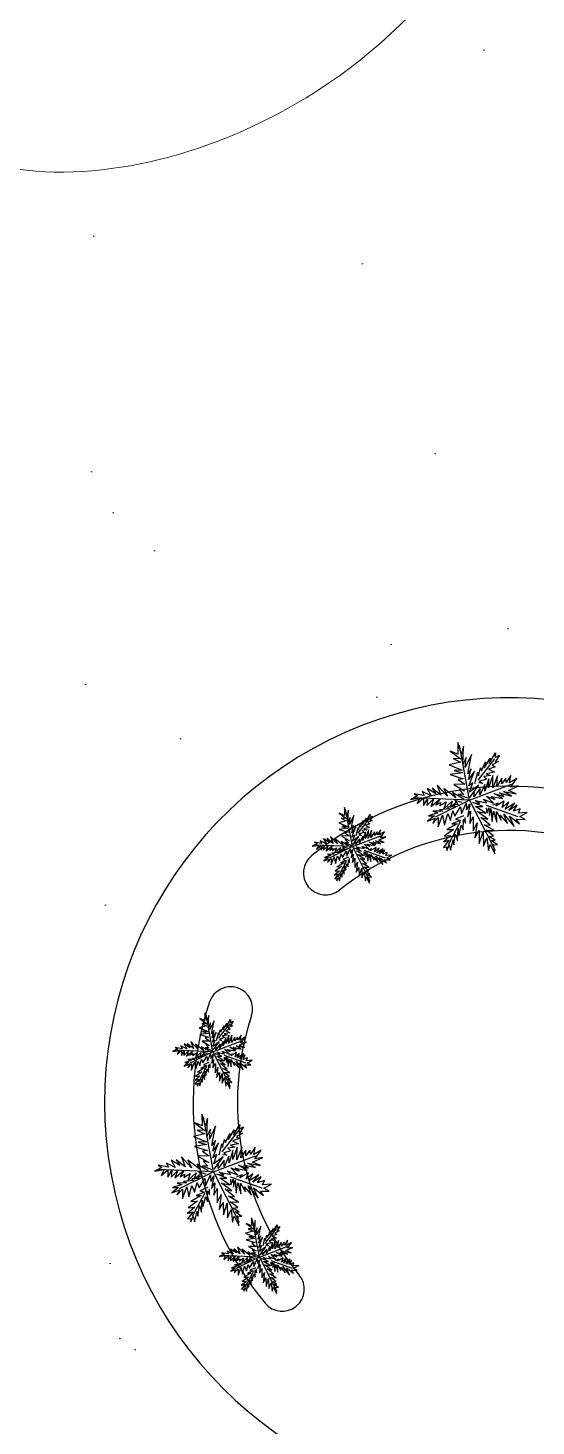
# Model space of a CAD drawing. Header units: millimetres. Extents: x 185 to 501, y 106 to 528.
# Drawn here: x 321.46 to 327.2, y 217.6 to 233.4 of the extents above; entities that cross this region are included whole.
import ezdxf

# ---------------------------------------------------------------- set-up
doc = ezdxf.new("R2010")
doc.units = ezdxf.units.MM
for name, color, linetype in [('arboles', 84, 'Continuous'), ('arena playa', 253, 'Continuous'), ('MUEBLES', 33, 'Continuous')]:
    doc.layers.add(name, color=color, linetype=linetype)
doc.layers.add('Paredes', color=141, linetype='Continuous', lineweight=9)

msp = doc.modelspace()

# ---------------------------------------------------------------- hatches: boundary and pattern name
at = {"layer": 'Paredes'}
h = msp.add_hatch(dxfattribs=at)
h.set_pattern_fill('AR-SAND', color=256, scale=0.1, style=0)
h.set_pattern_definition([(37.5, (-2162.957, 17.1855), (-0.160003, 4.8941324), [0, -3.8608, 0, -4.318, 0, -4.1275]), (7.5, (-2162.957, 17.1855), (4.495233, 7.168251), [0, -2.0828, 0, -3.4798, 0, -1.3335]), (327.5, (-2166.081, 17.1855), (7.909924, 0.014372), [0, -1.27, 0, -4.572, 0, -5.969]), (317.5, (-2166.081, 17.1855), (7.635565, 2.229293), [0, -0.635, 0, -2.9972, 0, -3.429])])
edge = h.paths.add_edge_path()
edge.add_spline(control_points=[(329.163, 209.759), (329.769, 209.758), (331.679, 209.374), (333.188, 205.317), (334.541, 200.963), (333.991, 195.497), (329.105, 192.643), (330.18, 186.77), (334.028, 181.379), (341.571, 182.837), (347.715, 185.41), (350.943, 192.267), (345.013, 196.362), (341.002, 201.852), (340.823, 209.281), (344.738, 211.852), (349.254, 210.173), (352.059, 203.967), (357.894, 206.923), (359.013, 211.66), (358.772, 215.872), (357.263, 219.898), (353.753, 220.348), (352.079, 225.331), (353.828, 231.651), (358.644, 231.789), (361.226, 231.902), (363.18, 233.645), (366.499, 235.216), (366.131, 239.585), (363.726, 244.777), (361.783, 252.598), (355.323, 252.096), (350.842, 251.157), (351.678, 246.816), (352.206, 242.343), (349.289, 237.742), (345.789, 237.071), (344.999, 237.127)], knot_values=[126.800992, 126.800992, 126.800992, 126.800992, 128.552041, 132.302534, 138.232433, 143.028847, 147.14407, 153.309299, 157.961529, 165.761725, 172.843208, 178.590264, 183.713167, 191.652281, 199.550118, 202.153336, 203.993395, 213.278166, 216.611939, 220.52306, 227.040192, 229.640637, 232.242468, 236.304441, 243.607556, 247.723547, 249.600713, 251.118572, 255.427198, 259.388599, 262.330603, 273.582082, 276.727203, 281.527369, 283.853486, 288.505719, 295.449959, 297.74183, 297.74183, 297.74183, 297.74183], degree=3, periodic=0)
edge.add_line((344.999, 237.127), (343.657, 237.512))
edge.add_spline(control_points=[(343.657, 237.512), (343.591, 237.551), (342.465, 238.286), (341.526, 242.294), (343.136, 246.067), (341.978, 251.035), (337.528, 250.743), (334.813, 248.747), (331.956, 245.751), (327.658, 248.749), (327.085, 252.781), (324.994, 256.53), (321.298, 257.351), (317.727, 255.69), (314.381, 252.642), (313.89, 246.209), (319.216, 245.896), (323.552, 245.976), (327.203, 241.87), (328.145, 236.119), (324.858, 232.176), (320.085, 231.24), (317.483, 235.427), (312.581, 235.845), (308.455, 231.987), (311.862, 228.592), (312.568, 224.628), (312.107, 220.627), (308.67, 217.752), (310.827, 212.931), (312.025, 208.248), (314.954, 207.066), (315.627, 206.878)], knot_values=[2.907855, 2.907855, 2.907855, 2.907855, 3.150612, 7.195867, 12.953348, 16.263104, 19.888382, 23.642714, 27.036791, 30.428875, 36.324389, 39.357134, 42.52297, 46.572713, 50.687936, 56.155626, 60.647938, 63.940117, 69.206529, 75.27202, 79.883863, 83.277941, 88.074352, 92.521984, 96.637211, 101.065548, 104.030498, 108.826912, 112.507027, 115.471977, 123.273315, 125.37104, 125.37104, 125.37104, 125.37104], degree=3, periodic=0)
edge.add_spline(control_points=[(315.627, 206.878), (315.799, 206.792), (316.265, 206.559), (316.994, 206.463), (317.798, 206.497), (318.574, 206.523), (319.583, 206.096), (320.582, 205.804), (321.63, 205.921), (322.302, 206.143), (322.76, 206.317), (322.932, 206.382)], knot_values=[0, 0, 0, 0, 0.574846, 1.559232, 2.150533, 3.003289, 3.84311, 5.407574, 6.052016, 6.972857, 7.523573, 7.523573, 7.523573, 7.523573], degree=3, periodic=0)
edge.add_spline(control_points=[(322.932, 206.382), (322.933, 206.383), (324.004, 207.066), (325.387, 208.484), (327.149, 209.374), (327.787, 209.559)], knot_values=[299.106215, 299.106215, 299.106215, 299.106215, 299.110488, 302.953821, 304.929743, 304.929743, 304.929743, 304.929743], degree=3, periodic=0)
edge.add_line((327.787, 209.559), (329.163, 209.759))
h.paths.add_polyline_path([(328.219, 216.885), (326.843, 216.69, -1.682486), (330.764, 223.697), (331.32, 222.412, -0.402923)], flags=16)
h.paths.add_polyline_path([(336.161, 223.833), (335.751, 225.161, -0.49838), (342.828, 233.073), (344.194, 232.813, -1.570148)], flags=16)

# ---------------------------------------------------------------- linework, layer by layer
at = {"layer": 'arboles', "linetype": 'Continuous'}
for p, q in [((326.447, 224.675), (326.334, 225.295)), ((326.544, 224.899), (326.732, 225.141)), ((326.447, 224.675), (326.92, 224.856)), ((326.447, 224.675), (325.818, 224.702)), ((326.447, 224.675), (326.06, 224.482)), ((326.447, 224.675), (326.737, 224.104)), ((326.636, 224.618), (326.992, 224.491)), ((325.124, 224.149), (325.048, 224.571)), ((325.191, 224.302), (325.319, 224.466)), ((326.342, 224.429), (326.207, 224.171)), ((325.124, 224.149), (325.447, 224.272)), ((325.124, 224.149), (324.696, 224.167)), ((325.124, 224.149), (324.861, 224.017)), ((325.124, 224.149), (325.322, 223.76)), ((325.253, 224.11), (325.495, 224.024)), ((325.053, 223.981), (324.961, 223.806)), ((323.548, 221.831), (323.472, 222.253)), ((323.614, 221.984), (323.743, 222.148)), ((323.548, 221.831), (323.871, 221.954)), ((323.548, 221.831), (323.12, 221.849)), ((323.548, 221.831), (323.285, 221.7)), ((323.548, 221.831), (323.746, 221.442)), ((323.677, 221.792), (323.919, 221.706)), ((323.477, 221.664), (323.385, 221.488)), ((323.557, 220.477), (323.445, 221.097)), ((323.654, 220.701), (323.843, 220.943)), ((323.557, 220.477), (324.031, 220.657)), ((323.557, 220.477), (322.928, 220.503)), ((323.557, 220.477), (323.17, 220.283)), ((323.557, 220.477), (323.847, 219.905)), ((323.746, 220.42), (324.102, 220.293)), ((323.453, 220.231), (323.317, 219.972)), ((324.074, 219.513), (323.997, 219.935)), ((324.14, 219.666), (324.268, 219.83)), ((324.074, 219.513), (323.645, 219.531)), ((324.074, 219.513), (324.396, 219.636)), ((324.074, 219.513), (323.81, 219.382)), ((324.074, 219.513), (324.271, 219.124)), ((324.203, 219.475), (324.445, 219.388)), ((324.003, 219.346), (323.91, 219.17))]:
    msp.add_line(p, q, dxfattribs=at)
at = {"layer": 'arboles', "linetype": 'Continuous', "flags": 128}
for points in [[(326.452, 224.705), (326.554, 224.842), (326.448, 224.766), (326.485, 224.868), (326.439, 224.834), (326.502, 225.002), (326.437, 224.906), (326.467, 225.027), (326.427, 224.971), (326.47, 225.189), (326.399, 225.044), (326.411, 225.157), (326.371, 225.077), (326.379, 225.279), (326.355, 225.193), (326.315, 225.324), (326.317, 225.194), (326.229, 225.229), (326.349, 225.14), (326.262, 225.146), (326.344, 225.104), (326.219, 225.073), (326.366, 225.011), (326.274, 225.01), (326.367, 224.981), (326.229, 224.962), (326.377, 224.916), (326.32, 224.906), (326.394, 224.853), (326.269, 224.851), (326.392, 224.78), (326.329, 224.795), (326.382, 224.739), (326.321, 224.743), (326.423, 224.7)], [(326.508, 224.862), (326.54, 224.989), (326.548, 224.949), (326.57, 225.039), (326.582, 225.006), (326.629, 225.108), (326.617, 225.04), (326.68, 225.149), (326.67, 225.089), (326.741, 225.209), (326.736, 225.157), (326.785, 225.182), (326.736, 225.102), (326.775, 225.109), (326.704, 225.073), (326.736, 225.051), (326.662, 225.024), (326.729, 224.991), (326.636, 224.973), (326.685, 224.953), (326.609, 224.942), (326.642, 224.912), (326.56, 224.887), (326.597, 224.861), (326.552, 224.868)], [(326.364, 224.649), (326.281, 224.669), (326.321, 224.625), (326.268, 224.618), (326.293, 224.599), (326.199, 224.593), (326.22, 224.576), (326.109, 224.566), (326.142, 224.55), (326.034, 224.548), (326.088, 224.529), (325.983, 224.498), (326.05, 224.497), (325.973, 224.438), (326.06, 224.47), (326.032, 224.41), (326.095, 224.478), (326.095, 224.373), (326.144, 224.503), (326.166, 224.393), (326.203, 224.522), (326.232, 224.443), (326.26, 224.553), (326.283, 224.493), (326.347, 224.599), (326.356, 224.518), (326.411, 224.64), (326.414, 224.565), (326.45, 224.63), (326.424, 224.487), (326.459, 224.549), (326.449, 224.411), (326.489, 224.484), (326.488, 224.329), (326.532, 224.418), (326.509, 224.249), (326.555, 224.33), (326.557, 224.186), (326.602, 224.318), (326.604, 224.155), (326.644, 224.249), (326.662, 224.106), (326.679, 224.172), (326.732, 224.069), (326.72, 224.175), (326.765, 224.169), (326.691, 224.22), (326.737, 224.222), (326.664, 224.265), (326.72, 224.271), (326.635, 224.334), (326.727, 224.333), (326.613, 224.397), (326.682, 224.39), (326.576, 224.479), (326.654, 224.459), (326.534, 224.547), (326.63, 224.528), (326.515, 224.603), (326.597, 224.602), (326.484, 224.648), (326.562, 224.637), (326.511, 224.669), (326.643, 224.645), (326.602, 224.684), (326.717, 224.639), (326.639, 224.718), (326.735, 224.68), (326.69, 224.716), (326.825, 224.691), (326.726, 224.75), (326.836, 224.714), (326.787, 224.755), (326.92, 224.721), (326.832, 224.773), (326.976, 224.745), (326.886, 224.784), (327.002, 224.835), (326.912, 224.82), (326.982, 224.919), (326.899, 224.869), (326.915, 224.952), (326.863, 224.874), (326.858, 224.921), (326.812, 224.857), (326.812, 224.921), (326.755, 224.83), (326.765, 224.949), (326.709, 224.812), (326.712, 224.954), (326.663, 224.812), (326.664, 224.915), (326.621, 224.776), (326.619, 224.851), (326.564, 224.732), (326.566, 224.807), (326.497, 224.711), (326.504, 224.76)], [(326.385, 224.685), (326.257, 224.759), (326.293, 224.699), (326.157, 224.804), (326.198, 224.72), (326.083, 224.844), (326.125, 224.73), (326.024, 224.809), (326.066, 224.745), (325.968, 224.805), (326.015, 224.723), (325.914, 224.773), (325.937, 224.726), (325.821, 224.747), (325.861, 224.724), (325.78, 224.682), (325.888, 224.701), (325.855, 224.633), (325.929, 224.695), (325.929, 224.615), (325.973, 224.687), (325.967, 224.615), (326.045, 224.691), (326.01, 224.604), (326.111, 224.687), (326.068, 224.618), (326.121, 224.647), (326.112, 224.612), (326.182, 224.656), (326.157, 224.576), (326.25, 224.664), (326.229, 224.594), (326.291, 224.646)], [(325.128, 224.17), (325.198, 224.263), (325.125, 224.211), (325.151, 224.28), (325.119, 224.257), (325.162, 224.371), (325.118, 224.306), (325.138, 224.388), (325.111, 224.35), (325.14, 224.499), (325.092, 224.4), (325.1, 224.477), (325.073, 224.423), (325.079, 224.56), (325.062, 224.501), (325.035, 224.591), (325.036, 224.502), (324.976, 224.526), (325.058, 224.465), (324.999, 224.469), (325.054, 224.441), (324.97, 224.419), (325.07, 224.378), (325.007, 224.377), (325.07, 224.357), (324.976, 224.344), (325.077, 224.313), (325.038, 224.306), (325.089, 224.27), (325.003, 224.269), (325.087, 224.22), (325.044, 224.231), (325.081, 224.193), (325.039, 224.195), (325.108, 224.166)], [(326.637, 224.589), (326.643, 224.528), (326.666, 224.589), (326.672, 224.501), (326.688, 224.579), (326.702, 224.434), (326.719, 224.551), (326.754, 224.426), (326.751, 224.547), (326.806, 224.449), (326.795, 224.506), (326.877, 224.412), (326.836, 224.517), (326.95, 224.377), (326.897, 224.494), (327.012, 224.408), (326.975, 224.458), (327.075, 224.457), (327.016, 224.489), (327.1, 224.535), (327.001, 224.527), (327.021, 224.576), (326.944, 224.549), (326.986, 224.618), (326.892, 224.558), (326.959, 224.641), (326.85, 224.573), (326.89, 224.65), (326.816, 224.59), (326.839, 224.663), (326.745, 224.607), (326.771, 224.639), (326.706, 224.617)], [(325.166, 224.276), (325.188, 224.363), (325.193, 224.335), (325.209, 224.396), (325.217, 224.374), (325.248, 224.444), (325.24, 224.398), (325.283, 224.472), (325.277, 224.431), (325.325, 224.513), (325.322, 224.477), (325.355, 224.494), (325.321, 224.44), (325.348, 224.444), (325.299, 224.42), (325.322, 224.405), (325.271, 224.386), (325.317, 224.364), (325.253, 224.352), (325.287, 224.338), (325.235, 224.331), (325.258, 224.31), (325.202, 224.293), (325.227, 224.276), (325.196, 224.28)], [(326.381, 224.498), (326.29, 224.459), (326.346, 224.445), (326.249, 224.406), (326.307, 224.408), (326.19, 224.341), (326.266, 224.343), (326.16, 224.266), (326.233, 224.276), (326.153, 224.204), (326.215, 224.223), (326.153, 224.141), (326.187, 224.146), (326.191, 224.107), (326.218, 224.168), (326.233, 224.11), (326.262, 224.227), (326.269, 224.171), (326.286, 224.292), (326.311, 224.219), (326.319, 224.355), (326.33, 224.281), (326.354, 224.392), (326.377, 224.34), (326.38, 224.461), (326.401, 224.414), (326.4, 224.477)], [(325.082, 224.155), (324.996, 224.206), (325.02, 224.165), (324.927, 224.237), (324.955, 224.179), (324.877, 224.264), (324.906, 224.186), (324.836, 224.24), (324.866, 224.196), (324.799, 224.238), (324.831, 224.182), (324.762, 224.215), (324.777, 224.184), (324.698, 224.198), (324.726, 224.182), (324.67, 224.153), (324.744, 224.166), (324.721, 224.121), (324.772, 224.163), (324.772, 224.108), (324.802, 224.157), (324.798, 224.108), (324.851, 224.16), (324.827, 224.101), (324.896, 224.157), (324.866, 224.11), (324.903, 224.13), (324.897, 224.106), (324.944, 224.136), (324.927, 224.081), (324.991, 224.141), (324.976, 224.094), (325.019, 224.129)], [(325.068, 224.131), (325.012, 224.145), (325.039, 224.115), (325.003, 224.11), (325.02, 224.097), (324.956, 224.093), (324.97, 224.082), (324.894, 224.075), (324.917, 224.064), (324.843, 224.062), (324.88, 224.049), (324.809, 224.028), (324.855, 224.028), (324.802, 223.987), (324.861, 224.009), (324.842, 223.968), (324.885, 224.015), (324.885, 223.943), (324.918, 224.032), (324.933, 223.957), (324.958, 224.044), (324.979, 223.991), (324.997, 224.066), (325.013, 224.025), (325.057, 224.097), (325.063, 224.042), (325.1, 224.125), (325.102, 224.074), (325.127, 224.118), (325.109, 224.021), (325.133, 224.063), (325.126, 223.969), (325.153, 224.019), (325.152, 223.913), (325.182, 223.974), (325.167, 223.859), (325.198, 223.914), (325.2, 223.816), (325.23, 223.906), (325.231, 223.795), (325.258, 223.859), (325.271, 223.762), (325.282, 223.807), (325.318, 223.736), (325.311, 223.809), (325.341, 223.804), (325.29, 223.839), (325.322, 223.84), (325.272, 223.87), (325.31, 223.874), (325.253, 223.917), (325.315, 223.916), (325.238, 223.96), (325.285, 223.955), (325.213, 224.015), (325.265, 224.002), (325.184, 224.062), (325.249, 224.049), (325.171, 224.1), (325.227, 224.099), (325.15, 224.131), (325.203, 224.123), (325.168, 224.145), (325.258, 224.128), (325.23, 224.155), (325.308, 224.124), (325.256, 224.178), (325.321, 224.153), (325.29, 224.177), (325.382, 224.16), (325.315, 224.2), (325.389, 224.176), (325.356, 224.203), (325.446, 224.18), (325.387, 224.215), (325.485, 224.196), (325.424, 224.223), (325.503, 224.258), (325.441, 224.248), (325.489, 224.315), (325.432, 224.281), (325.443, 224.338), (325.407, 224.284), (325.404, 224.316), (325.373, 224.273), (325.373, 224.316), (325.334, 224.254), (325.341, 224.335), (325.303, 224.242), (325.305, 224.339), (325.272, 224.242), (325.273, 224.312), (325.243, 224.218), (325.242, 224.269), (325.204, 224.187), (325.206, 224.238), (325.158, 224.173), (325.163, 224.207)], [(325.254, 224.09), (325.258, 224.049), (325.274, 224.091), (325.278, 224.03), (325.289, 224.083), (325.298, 223.985), (325.31, 224.065), (325.333, 223.98), (325.332, 224.062), (325.369, 223.995), (325.362, 224.034), (325.417, 223.97), (325.389, 224.042), (325.467, 223.946), (325.431, 224.025), (325.509, 223.967), (325.484, 224.001), (325.552, 224.001), (325.512, 224.022), (325.569, 224.054), (325.502, 224.048), (325.516, 224.081), (325.463, 224.063), (325.491, 224.11), (325.427, 224.069), (325.473, 224.126), (325.399, 224.079), (325.426, 224.132), (325.376, 224.091), (325.392, 224.14), (325.327, 224.103), (325.345, 224.124), (325.301, 224.109)], [(325.08, 224.029), (325.018, 224.002), (325.056, 223.992), (324.99, 223.966), (325.03, 223.967), (324.95, 223.921), (325.002, 223.923), (324.929, 223.871), (324.979, 223.877), (324.924, 223.828), (324.967, 223.841), (324.925, 223.786), (324.948, 223.789), (324.95, 223.762), (324.969, 223.804), (324.979, 223.764), (324.999, 223.844), (325.004, 223.806), (325.015, 223.888), (325.032, 223.838), (325.037, 223.931), (325.045, 223.881), (325.061, 223.956), (325.077, 223.921), (325.079, 224.003), (325.093, 223.971), (325.093, 224.014)], [(323.552, 221.852), (323.621, 221.945), (323.549, 221.893), (323.574, 221.962), (323.543, 221.939), (323.586, 222.053), (323.542, 221.988), (323.562, 222.071), (323.535, 222.033), (323.564, 222.181), (323.516, 222.082), (323.524, 222.159), (323.497, 222.105), (323.502, 222.242), (323.486, 222.184), (323.459, 222.273), (323.46, 222.184), (323.4, 222.208), (323.482, 222.148), (323.423, 222.151), (323.478, 222.123), (323.393, 222.102), (323.494, 222.06), (323.431, 222.059), (323.494, 222.04), (323.4, 222.026), (323.501, 221.995), (323.462, 221.988), (323.513, 221.952), (323.427, 221.951), (323.511, 221.902), (323.468, 221.913), (323.504, 221.875), (323.463, 221.877), (323.532, 221.848)], [(323.59, 221.958), (323.612, 222.045), (323.617, 222.018), (323.633, 222.079), (323.64, 222.057), (323.672, 222.126), (323.664, 222.08), (323.707, 222.154), (323.7, 222.113), (323.749, 222.195), (323.745, 222.159), (323.779, 222.176), (323.745, 222.122), (323.772, 222.126), (323.723, 222.102), (323.745, 222.087), (323.695, 222.069), (323.741, 222.046), (323.677, 222.034), (323.711, 222.02), (323.659, 222.013), (323.681, 221.993), (323.626, 221.975), (323.65, 221.958), (323.62, 221.962)], [(323.506, 221.837), (323.419, 221.888), (323.444, 221.848), (323.351, 221.919), (323.379, 221.861), (323.301, 221.946), (323.329, 221.868), (323.26, 221.923), (323.289, 221.878), (323.223, 221.92), (323.254, 221.864), (323.186, 221.898), (323.201, 221.866), (323.122, 221.88), (323.15, 221.864), (323.094, 221.836), (323.168, 221.848), (323.145, 221.803), (323.196, 221.845), (323.196, 221.79), (323.226, 221.839), (323.222, 221.79), (323.275, 221.842), (323.251, 221.783), (323.32, 221.839), (323.29, 221.792), (323.327, 221.812), (323.32, 221.788), (323.368, 221.818), (323.351, 221.763), (323.414, 221.824), (323.4, 221.776), (323.443, 221.811)], [(323.492, 221.813), (323.435, 221.827), (323.463, 221.797), (323.427, 221.793), (323.444, 221.779), (323.38, 221.775), (323.394, 221.764), (323.318, 221.757), (323.341, 221.746), (323.267, 221.744), (323.304, 221.732), (323.233, 221.71), (323.279, 221.71), (323.226, 221.67), (323.285, 221.692), (323.266, 221.651), (323.309, 221.697), (323.309, 221.625), (323.342, 221.714), (323.357, 221.639), (323.382, 221.727), (323.402, 221.673), (323.421, 221.748), (323.437, 221.707), (323.48, 221.779), (323.487, 221.724), (323.524, 221.807), (323.526, 221.756), (323.551, 221.801), (323.533, 221.703), (323.557, 221.745), (323.55, 221.651), (323.577, 221.701), (323.576, 221.595), (323.606, 221.656), (323.591, 221.541), (323.622, 221.596), (323.624, 221.498), (323.654, 221.588), (323.655, 221.477), (323.682, 221.541), (323.695, 221.444), (323.706, 221.489), (323.742, 221.418), (323.735, 221.491), (323.765, 221.486), (323.714, 221.522), (323.746, 221.523), (323.696, 221.552), (323.734, 221.556), (323.677, 221.599), (323.739, 221.598), (323.662, 221.642), (323.709, 221.637), (323.637, 221.698), (323.689, 221.684), (323.608, 221.744), (323.673, 221.731), (323.595, 221.782), (323.651, 221.781), (323.574, 221.813), (323.627, 221.805), (323.592, 221.827), (323.682, 221.81), (323.654, 221.837), (323.732, 221.807), (323.68, 221.86), (323.745, 221.835), (323.714, 221.859), (323.806, 221.842), (323.739, 221.882), (323.813, 221.858), (323.78, 221.885), (323.87, 221.863), (323.811, 221.898), (323.909, 221.879), (323.847, 221.905), (323.927, 221.94), (323.865, 221.93), (323.913, 221.997), (323.856, 221.963), (323.867, 222.02), (323.831, 221.966), (323.828, 221.998), (323.797, 221.955), (323.797, 221.998), (323.758, 221.937), (323.765, 222.018), (323.727, 221.924), (323.729, 222.021), (323.696, 221.924), (323.696, 221.994), (323.667, 221.9), (323.665, 221.951), (323.628, 221.87), (323.63, 221.921), (323.582, 221.855), (323.587, 221.889)], [(323.678, 221.772), (323.682, 221.731), (323.698, 221.773), (323.702, 221.712), (323.713, 221.766), (323.722, 221.667), (323.734, 221.747), (323.757, 221.662), (323.755, 221.744), (323.793, 221.677), (323.785, 221.716), (323.841, 221.652), (323.813, 221.724), (323.891, 221.628), (323.855, 221.708), (323.933, 221.649), (323.908, 221.683), (323.976, 221.683), (323.936, 221.704), (323.993, 221.736), (323.925, 221.73), (323.939, 221.764), (323.887, 221.746), (323.915, 221.792), (323.851, 221.751), (323.897, 221.808), (323.823, 221.762), (323.85, 221.814), (323.8, 221.773), (323.816, 221.823), (323.751, 221.785), (323.769, 221.806), (323.725, 221.792)], [(323.503, 221.711), (323.442, 221.684), (323.48, 221.674), (323.414, 221.648), (323.453, 221.649), (323.374, 221.603), (323.426, 221.605), (323.353, 221.553), (323.403, 221.559), (323.348, 221.51), (323.391, 221.523), (323.349, 221.468), (323.372, 221.471), (323.374, 221.445), (323.392, 221.486), (323.403, 221.446), (323.423, 221.526), (323.428, 221.488), (323.439, 221.57), (323.456, 221.52), (323.461, 221.613), (323.469, 221.563), (323.485, 221.638), (323.501, 221.603), (323.503, 221.685), (323.517, 221.654), (323.517, 221.696)], [(323.563, 220.507), (323.665, 220.644), (323.558, 220.567), (323.595, 220.67), (323.549, 220.635), (323.612, 220.803), (323.548, 220.708), (323.578, 220.828), (323.537, 220.773), (323.58, 220.99), (323.51, 220.845), (323.522, 220.959), (323.482, 220.879), (323.49, 221.08), (323.465, 220.995), (323.426, 221.126), (323.427, 220.996), (323.339, 221.031), (323.46, 220.942), (323.373, 220.947), (323.454, 220.905), (323.33, 220.874), (323.477, 220.813), (323.384, 220.811), (323.478, 220.783), (323.34, 220.763), (323.488, 220.718), (323.431, 220.708), (323.505, 220.655), (323.379, 220.653), (323.503, 220.581), (323.439, 220.597), (323.493, 220.541), (323.431, 220.545), (323.534, 220.501)], [(323.619, 220.664), (323.65, 220.791), (323.658, 220.751), (323.681, 220.84), (323.692, 220.808), (323.739, 220.91), (323.727, 220.842), (323.791, 220.951), (323.781, 220.891), (323.852, 221.011), (323.847, 220.958), (323.896, 220.984), (323.846, 220.904), (323.886, 220.911), (323.814, 220.874), (323.847, 220.853), (323.772, 220.826), (323.84, 220.792), (323.747, 220.775), (323.796, 220.754), (323.719, 220.744), (323.753, 220.714), (323.671, 220.689), (323.707, 220.663), (323.663, 220.669)], [(323.495, 220.486), (323.368, 220.561), (323.404, 220.501), (323.267, 220.606), (323.309, 220.521), (323.194, 220.645), (323.236, 220.531), (323.134, 220.611), (323.177, 220.546), (323.079, 220.607), (323.125, 220.525), (323.025, 220.574), (323.047, 220.528), (322.931, 220.549), (322.971, 220.525), (322.89, 220.483), (322.998, 220.502), (322.965, 220.435), (323.04, 220.497), (323.039, 220.416), (323.084, 220.489), (323.077, 220.417), (323.155, 220.492), (323.12, 220.406), (323.222, 220.489), (323.178, 220.419), (323.231, 220.449), (323.222, 220.413), (323.293, 220.458), (323.268, 220.377), (323.36, 220.466), (323.339, 220.395), (323.402, 220.447)], [(323.475, 220.45), (323.391, 220.471), (323.431, 220.427), (323.379, 220.42), (323.403, 220.401), (323.31, 220.395), (323.33, 220.378), (323.219, 220.368), (323.253, 220.351), (323.144, 220.349), (323.198, 220.331), (323.094, 220.299), (323.161, 220.299), (323.084, 220.239), (323.171, 220.272), (323.142, 220.212), (323.205, 220.28), (323.205, 220.174), (323.254, 220.305), (323.276, 220.195), (323.313, 220.323), (323.343, 220.245), (323.37, 220.355), (323.393, 220.295), (323.457, 220.4), (323.467, 220.319), (323.522, 220.442), (323.525, 220.367), (323.561, 220.432), (323.535, 220.289), (323.57, 220.351), (323.56, 220.212), (323.599, 220.286), (323.598, 220.13), (323.642, 220.219), (323.619, 220.051), (323.666, 220.131), (323.668, 219.988), (323.712, 220.12), (323.714, 219.957), (323.754, 220.05), (323.772, 219.908), (323.789, 219.974), (323.842, 219.87), (323.831, 219.977), (323.875, 219.971), (323.801, 220.022), (323.847, 220.023), (323.774, 220.066), (323.83, 220.072), (323.746, 220.136), (323.837, 220.134), (323.724, 220.199), (323.793, 220.192), (323.687, 220.28), (323.764, 220.261), (323.645, 220.349), (323.74, 220.33), (323.626, 220.404), (323.708, 220.403), (323.595, 220.45), (323.672, 220.439), (323.621, 220.471), (323.753, 220.446), (323.712, 220.486), (323.827, 220.441), (323.75, 220.519), (323.846, 220.482), (323.801, 220.518), (323.935, 220.492), (323.837, 220.552), (323.946, 220.516), (323.897, 220.556), (324.03, 220.523), (323.943, 220.574), (324.087, 220.547), (323.996, 220.586), (324.113, 220.637), (324.022, 220.622), (324.093, 220.721), (324.01, 220.671), (324.026, 220.754), (323.973, 220.675), (323.968, 220.722), (323.923, 220.658), (323.922, 220.722), (323.865, 220.632), (323.875, 220.751), (323.82, 220.613), (323.822, 220.756), (323.774, 220.614), (323.775, 220.717), (323.732, 220.578), (323.729, 220.653), (323.675, 220.533), (323.677, 220.608), (323.607, 220.512), (323.614, 220.561)], [(323.747, 220.39), (323.753, 220.33), (323.777, 220.391), (323.783, 220.302), (323.799, 220.381), (323.812, 220.236), (323.83, 220.353), (323.864, 220.228), (323.861, 220.348), (323.916, 220.251), (323.906, 220.308), (323.987, 220.213), (323.946, 220.319), (324.06, 220.179), (324.008, 220.295), (324.122, 220.209), (324.086, 220.259), (324.186, 220.259), (324.126, 220.29), (324.21, 220.337), (324.111, 220.329), (324.132, 220.378), (324.054, 220.351), (324.096, 220.419), (324.002, 220.359), (324.069, 220.443), (323.96, 220.375), (324.001, 220.452), (323.926, 220.391), (323.95, 220.464), (323.855, 220.409), (323.881, 220.44), (323.817, 220.419)], [(323.491, 220.3), (323.401, 220.26), (323.456, 220.246), (323.36, 220.208), (323.418, 220.21), (323.301, 220.142), (323.377, 220.145), (323.271, 220.068), (323.344, 220.077), (323.263, 220.006), (323.325, 220.024), (323.264, 219.943), (323.298, 219.948), (323.301, 219.909), (323.328, 219.97), (323.343, 219.912), (323.373, 220.029), (323.38, 219.973), (323.397, 220.094), (323.421, 220.02), (323.429, 220.156), (323.44, 220.083), (323.465, 220.193), (323.488, 220.141), (323.49, 220.262), (323.511, 220.216), (323.511, 220.279)], [(324.078, 219.534), (324.147, 219.627), (324.074, 219.575), (324.1, 219.645), (324.068, 219.621), (324.111, 219.736), (324.067, 219.671), (324.088, 219.753), (324.06, 219.715), (324.09, 219.863), (324.041, 219.764), (324.05, 219.842), (324.022, 219.787), (324.028, 219.924), (324.011, 219.866), (323.984, 219.955), (323.985, 219.867), (323.925, 219.891), (324.008, 219.83), (323.948, 219.833), (324.004, 219.805), (323.919, 219.784), (324.019, 219.742), (323.956, 219.741), (324.02, 219.722), (323.926, 219.708), (324.026, 219.677), (323.988, 219.67), (324.038, 219.634), (323.953, 219.633), (324.037, 219.584), (323.993, 219.595), (324.03, 219.557), (323.988, 219.56), (324.058, 219.53)], [(324.116, 219.641), (324.137, 219.727), (324.143, 219.7), (324.158, 219.761), (324.166, 219.739), (324.198, 219.808), (324.19, 219.762), (324.233, 219.836), (324.226, 219.795), (324.274, 219.877), (324.271, 219.841), (324.304, 219.858), (324.271, 219.804), (324.297, 219.809), (324.249, 219.784), (324.271, 219.769), (324.22, 219.751), (324.266, 219.728), (324.203, 219.716), (324.236, 219.702), (324.184, 219.695), (324.207, 219.675), (324.151, 219.657), (324.176, 219.64), (324.146, 219.644)], [(324.018, 219.495), (323.961, 219.509), (323.988, 219.479), (323.952, 219.475), (323.969, 219.462), (323.905, 219.457), (323.919, 219.446), (323.844, 219.439), (323.867, 219.428), (323.792, 219.426), (323.83, 219.414), (323.758, 219.392), (323.804, 219.392), (323.751, 219.352), (323.811, 219.374), (323.791, 219.333), (323.834, 219.379), (323.834, 219.307), (323.868, 219.396), (323.882, 219.321), (323.908, 219.409), (323.928, 219.356), (323.947, 219.43), (323.962, 219.389), (324.006, 219.461), (324.012, 219.406), (324.05, 219.489), (324.052, 219.439), (324.076, 219.483), (324.058, 219.385), (324.082, 219.428), (324.075, 219.333), (324.103, 219.383), (324.102, 219.277), (324.131, 219.338), (324.116, 219.223), (324.148, 219.278), (324.149, 219.181), (324.179, 219.27), (324.181, 219.159), (324.208, 219.223), (324.22, 219.126), (324.232, 219.171), (324.268, 219.101), (324.26, 219.173), (324.29, 219.169), (324.24, 219.204), (324.271, 219.205), (324.222, 219.234), (324.259, 219.238), (324.202, 219.281), (324.264, 219.28), (324.187, 219.324), (324.234, 219.319), (324.162, 219.38), (324.215, 219.366), (324.133, 219.426), (324.198, 219.413), (324.12, 219.464), (324.176, 219.463), (324.099, 219.495), (324.152, 219.487), (324.117, 219.509), (324.207, 219.492), (324.179, 219.52), (324.257, 219.489), (324.205, 219.542), (324.27, 219.517), (324.239, 219.541), (324.331, 219.524), (324.264, 219.564), (324.339, 219.54), (324.305, 219.567), (324.396, 219.545), (324.336, 219.58), (324.434, 219.561), (324.373, 219.587), (324.452, 219.622), (324.39, 219.612), (324.438, 219.679), (324.382, 219.645), (324.393, 219.702), (324.357, 219.648), (324.354, 219.68), (324.323, 219.637), (324.322, 219.68), (324.283, 219.619), (324.29, 219.7), (324.252, 219.606), (324.254, 219.703), (324.221, 219.606), (324.222, 219.677), (324.193, 219.582), (324.191, 219.633), (324.154, 219.552), (324.155, 219.603), (324.108, 219.537), (324.113, 219.571)], [(324.032, 219.52), (323.945, 219.57), (323.969, 219.53), (323.876, 219.601), (323.905, 219.544), (323.826, 219.628), (323.855, 219.551), (323.786, 219.605), (323.815, 219.561), (323.748, 219.602), (323.78, 219.546), (323.711, 219.58), (323.727, 219.548), (323.648, 219.562), (323.675, 219.546), (323.62, 219.518), (323.693, 219.531), (323.671, 219.485), (323.721, 219.527), (323.721, 219.472), (323.751, 219.522), (323.747, 219.472), (323.8, 219.524), (323.776, 219.465), (323.845, 219.522), (323.816, 219.474), (323.852, 219.494), (323.846, 219.47), (323.894, 219.501), (323.877, 219.446), (323.94, 219.506), (323.926, 219.458), (323.968, 219.493)], [(324.029, 219.393), (323.967, 219.366), (324.005, 219.356), (323.939, 219.33), (323.979, 219.332), (323.899, 219.286), (323.951, 219.287), (323.879, 219.235), (323.928, 219.241), (323.874, 219.193), (323.916, 219.205), (323.874, 219.15), (323.897, 219.153), (323.9, 219.127), (323.918, 219.168), (323.928, 219.129), (323.948, 219.209), (323.953, 219.17), (323.965, 219.252), (323.981, 219.202), (323.986, 219.295), (323.994, 219.245), (324.011, 219.32), (324.026, 219.285), (324.028, 219.367), (324.043, 219.336), (324.042, 219.378)], [(324.203, 219.454), (324.207, 219.413), (324.223, 219.455), (324.227, 219.395), (324.238, 219.448), (324.247, 219.349), (324.259, 219.429), (324.283, 219.344), (324.281, 219.426), (324.318, 219.36), (324.311, 219.398), (324.366, 219.334), (324.338, 219.406), (324.416, 219.31), (324.38, 219.39), (324.458, 219.331), (324.433, 219.365), (324.502, 219.365), (324.461, 219.386), (324.518, 219.418), (324.451, 219.412), (324.465, 219.446), (324.412, 219.428), (324.441, 219.474), (324.377, 219.433), (324.422, 219.49), (324.348, 219.444), (324.376, 219.496), (324.325, 219.455), (324.341, 219.505), (324.277, 219.467), (324.294, 219.488), (324.25, 219.474)]]:
    msp.add_lwpolyline(points, dxfattribs=at)
at = {"layer": 'arena playa'}
msp.add_arc((326.897, 221.26), 4.571, 32.2212, 269.3192, dxfattribs=at)
at = {"layer": 'MUEBLES'}
for centre, radius, start, end in [((326.897, 221.26), 3.571, 64.4053, 128.673), ((326.897, 221.26), 3.071, 64.4053, 128.673), ((324.822, 223.853), 0.25, 128.673, 308.673), ((323.749, 222.316), 0.25, 341.4534, 161.4534), ((326.897, 221.26), 3.571, 161.4534, 219.4234), ((326.897, 221.26), 3.071, 161.4534, 219.4234), ((324.332, 219.151), 0.25, 219.4234, 39.4234)]:
    msp.add_arc(centre, radius, start, end, dxfattribs=at)
at = {"layer": 'Paredes'}
msp.add_open_spline([(315.627, 206.878), (314.954, 207.066), (312.025, 208.248), (310.827, 212.931), (308.67, 217.752), (312.107, 220.627), (312.568, 224.628), (311.862, 228.592), (308.455, 231.987), (312.581, 235.845), (317.483, 235.427), (320.085, 231.24), (324.858, 232.176), (328.145, 236.119), (327.203, 241.87), (323.552, 245.976), (319.216, 245.896), (313.89, 246.209), (314.381, 252.642), (317.727, 255.69), (321.298, 257.351), (324.994, 256.53), (327.085, 252.781), (327.658, 248.749), (331.956, 245.751), (334.813, 248.747), (337.528, 250.743), (341.978, 251.035), (343.136, 246.067), (341.526, 242.294), (342.465, 238.286), (343.591, 237.551), (343.657, 237.512)], degree=3, knots=[2.907855, 2.907855, 2.907855, 2.907855, 5.005581, 12.806919, 15.771869, 19.451984, 24.248398, 27.213348, 31.641685, 35.756912, 40.204543, 45.000955, 48.395032, 53.006876, 59.072367, 64.338779, 67.630958, 72.12327, 77.59096, 81.706183, 85.755926, 88.921762, 91.954507, 97.850021, 101.242105, 104.636182, 108.390514, 112.015792, 115.325548, 121.083029, 125.128283, 125.37104, 125.37104, 125.37104, 125.37104], dxfattribs=at)

doc.saveas('drawing.dxf')
